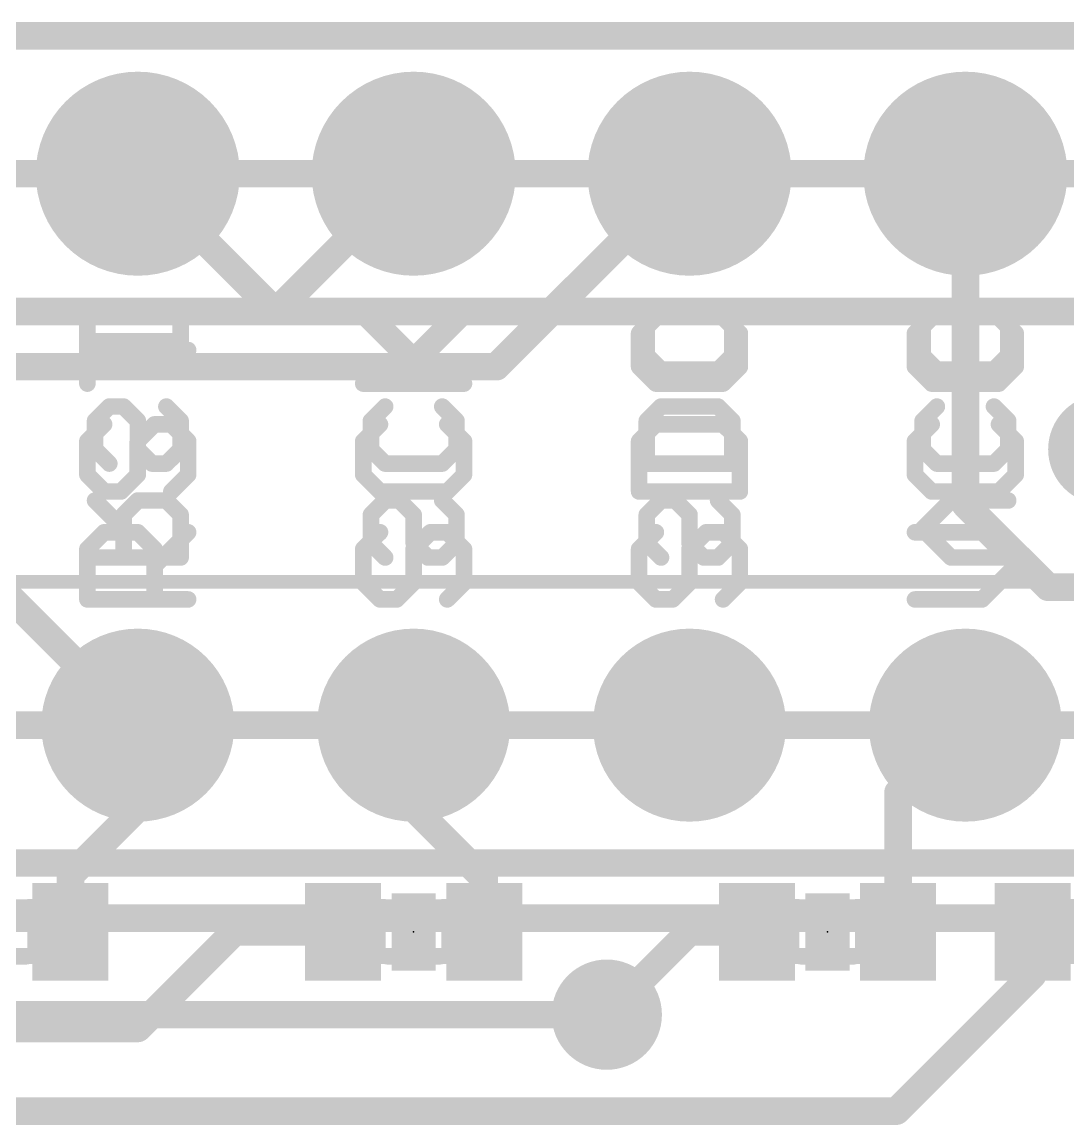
# Model space of a CAD drawing. Extents: x -0.1 to 40.8, y -10.2 to 23.
# Drawn here: x 15.44 to 25.07, y 12.83 to 22.99 of the extents above; entities that cross this region are included whole.
import ezdxf

# ---------------------------------------------------------------- set-up
doc = ezdxf.new("R2010")
doc.units = 0
for name, color, linetype in [('1', 12, 'CONTINUOUS'), ('16', 132, 'CONTINUOUS'), ('17', 110, 'CONTINUOUS'), ('18', 110, 'CONTINUOUS'), ('20', 53, 'CONTINUOUS'), ('21', 41, 'CONTINUOUS'), ('22', 40, 'CONTINUOUS'), ('23', 53, 'CONTINUOUS'), ('49', 6, 'CONTINUOUS'), ('51', 53, 'CONTINUOUS')]:
    doc.layers.add(name, color=color, linetype=linetype)

# ---------------------------------------------------------------- blocks, each defined once
blk = doc.blocks.new('ROUNDP')
at = {"const_width": 0.5}
blk.add_lwpolyline([(0, -0.25, 1), (0, 0.25, 1), (0, -0.25)], format="xyb", dxfattribs=at)
blk = doc.blocks.new('RECT')
blk.add_solid([(-0.5, -0.5), (0.5, -0.5), (-0.5, 0.5), (0.5, 0.5)])
blk = doc.blocks.new('ROUNDV')
at = {"const_width": 0.5}
blk.add_lwpolyline([(0, -0.25, 1), (0, 0.25, 1), (0, -0.25)], format="xyb", dxfattribs=at)

msp = doc.modelspace()

# ---------------------------------------------------------------- linework, layer by layer
at = {"layer": '1', "const_width": 0.254}
for points in [[(0, 22.86), (40.64, 22.86)], [(19.05, 21.59), (17.78, 20.32)], [(19.812, 19.812), (21.59, 21.59)], [(24.13, 18.542), (24.13, 21.59)], [(9.906, 20.32), (17.78, 20.32)], [(12.0422, 19.812), (19.812, 19.812)], [(24.892, 17.78), (24.13, 18.542)], [(15.24, 17.78), (16.51, 16.51)], [(29.972, 17.78), (24.892, 17.78)], [(16.51, 16.51), (16.51, 15.748)], [(19.05, 16.51), (19.05, 15.748)], [(21.59, 16.51), (19.05, 16.51)], [(23.51, 15.89), (24.13, 16.51)], [(23.51, 14.605), (23.51, 15.89)], [(16.51, 15.748), (15.89, 15.128)], [(19.05, 15.748), (19.7, 15.098)], [(15.89, 14.605), (15.89, 15.128)], [(19.7, 14.605), (19.7, 15.098)], [(17.399, 14.605), (16.51, 13.716)], [(18.4, 14.605), (17.399, 14.605)], [(21.59, 14.605), (20.828, 13.843)], [(22.21, 14.605), (21.59, 14.605)], [(24.75, 14.605), (24.75, 14.209)], [(24.75, 14.209), (23.495, 12.954)], [(16.51, 13.716), (12.7344, 13.716)], [(23.495, 12.954), (13.1038, 12.954)]]:
    msp.add_lwpolyline(points, dxfattribs=at)
at = {"layer": '1', "const_width": 0.127}
for points in [[(19.0949, 21.5451, 1), (19.0051, 21.6349)], [(21.6349, 21.5451, 1), (21.5451, 21.6349)], [(24.1935, 21.59, 1), (24.0665, 21.59)], [(17.7351, 20.3649, 1), (17.8249, 20.2751)], [(17.78, 20.2565, 1), (17.78, 20.3835)], [(19.7671, 19.8569, 1), (19.8569, 19.7671)], [(19.812, 19.7485, 1), (19.812, 19.8755)], [(24.1749, 18.5869, 1), (24.0851, 18.4971)], [(24.0665, 18.542, 1), (24.1935, 18.542)], [(24.892, 17.8435, 1), (24.892, 17.7165)], [(24.8471, 17.7351, 1), (24.9369, 17.8249)], [(16.5735, 16.51, 1), (16.4465, 16.51)], [(16.4651, 16.4651, 1), (16.5549, 16.5549)], [(19.1135, 16.51, 1), (18.9865, 16.51)], [(19.05, 16.5735, 1), (19.05, 16.4465)], [(21.59, 16.4465, 1), (21.59, 16.5735)], [(24.1749, 16.4651, 1), (24.0851, 16.5549)], [(23.5735, 15.89, 1), (23.4465, 15.89)], [(23.4651, 15.9349, 1), (23.5549, 15.8451)], [(16.5549, 15.7031, 1), (16.4651, 15.7929)], [(19.0949, 15.7929, 1), (19.0051, 15.7031)], [(16.4465, 15.748, 1), (16.5735, 15.748)], [(18.9865, 15.748, 1), (19.1135, 15.748)], [(15.9535, 15.128, 1), (15.8265, 15.128)], [(15.8451, 15.1729, 1), (15.9349, 15.0831)], [(19.7635, 15.098, 1), (19.6365, 15.098)], [(19.6551, 15.0531, 1), (19.7449, 15.1429)], [(17.399, 14.6685, 1), (17.399, 14.5415)], [(18.4, 14.5415, 1), (18.4, 14.6685)], [(21.59, 14.6685, 1), (21.59, 14.5415)], [(22.21, 14.5415, 1), (22.21, 14.6685)], [(24.8135, 14.605, 1), (24.6865, 14.605)], [(15.8265, 14.605, 1), (15.9535, 14.605)], [(17.4439, 14.5601, 1), (17.3541, 14.6499)], [(19.6365, 14.605, 1), (19.7635, 14.605)], [(21.6349, 14.5601, 1), (21.5451, 14.6499)], [(23.4465, 14.605, 1), (23.5735, 14.605)], [(24.7949, 14.1641, 1), (24.7051, 14.2539)], [(24.6865, 14.209, 1), (24.8135, 14.209)], [(20.7831, 13.8879, 1), (20.8729, 13.7981)], [(16.4651, 13.7609, 1), (16.5549, 13.6711)], [(16.51, 13.6525, 1), (16.51, 13.7795)], [(23.4501, 12.9989, 1), (23.5399, 12.9091)], [(23.495, 12.8905, 1), (23.495, 13.0175)]]:
    msp.add_lwpolyline(points, format="xyb", dxfattribs=at)
at = {"layer": '16', "const_width": 0.254}
for points in [[(0, 22.86), (40.64, 22.86)], [(17.78, 20.32), (16.51, 21.59)], [(26.67, 20.32), (17.78, 20.32)], [(8.509, 15.24), (29.845, 15.24)], [(30.099, 14.732), (8.255, 14.732)], [(10.5987, 13.843), (20.828, 13.843)]]:
    msp.add_lwpolyline(points, dxfattribs=at)
at = {"layer": '16', "const_width": 0.127}
for points in [[(16.5549, 21.6349, 1), (16.4651, 21.5451)], [(17.78, 20.3835, 1), (17.78, 20.2565)], [(17.7351, 20.2751, 1), (17.8249, 20.3649)], [(20.828, 13.7795, 1), (20.828, 13.9065)]]:
    msp.add_lwpolyline(points, format="xyb", dxfattribs=at)
at = {"layer": '20', "const_width": 0.2032}
msp.add_lwpolyline([(0, 22.86), (40.64, 22.86)], dxfattribs=at)
at = {"layer": '21', "const_width": 0.1524}
for points in [[(16.0457, 19.6562), (16.0457, 20.2748)], [(19.2043, 19.6562), (18.5857, 20.2748)], [(19.0496, 19.8109), (19.5136, 20.2748)], [(21.2803, 20.2748), (21.1257, 20.1202)], [(21.8989, 20.2748), (21.2803, 20.2748)], [(22.0536, 20.1202), (21.8989, 20.2748)], [(23.8203, 20.2748), (23.6657, 20.1202)], [(24.5936, 20.1202), (24.4389, 20.2748)], [(21.1257, 20.1202), (21.1257, 19.8109)], [(22.0536, 19.8109), (22.0536, 20.1202)], [(23.6657, 20.1202), (23.6657, 19.8109)], [(24.5936, 19.8109), (24.5936, 20.1202)], [(16.9735, 19.9655), (16.0457, 19.9655)], [(21.1257, 19.8109), (21.2803, 19.6562)], [(21.8989, 19.6562), (22.0536, 19.8109)], [(23.6657, 19.8109), (23.8203, 19.6562)], [(24.4389, 19.6562), (24.5936, 19.8109)], [(18.5857, 19.6562), (19.5136, 19.6562)], [(21.2803, 19.6562), (21.8989, 19.6562)], [(23.8203, 19.6562), (24.4389, 19.6562)], [(16.2003, 19.2808), (16.0457, 19.1262)], [(16.5096, 19.1262), (16.6643, 19.2808)], [(16.6643, 19.2808), (16.8189, 19.2808)], [(16.8189, 19.2808), (16.9735, 19.1262)], [(18.7403, 19.2808), (18.5857, 19.1262)], [(19.5136, 19.1262), (19.3589, 19.2808)], [(21.2803, 19.2808), (21.1257, 19.1262)], [(21.8989, 19.2808), (21.2803, 19.2808)], [(22.0536, 19.1262), (21.8989, 19.2808)], [(23.8203, 19.2808), (23.6657, 19.1262)], [(24.5936, 19.1262), (24.4389, 19.2808)], [(16.0457, 19.1262), (16.0457, 18.8169)], [(16.5096, 18.8169), (16.5096, 19.1262)], [(16.9735, 19.1262), (16.9735, 18.8169)], [(18.5857, 19.1262), (18.5857, 18.8169)], [(19.5136, 18.8169), (19.5136, 19.1262)], [(21.1257, 19.1262), (21.1257, 18.6622)], [(22.0536, 18.6622), (22.0536, 19.1262)], [(23.6657, 19.1262), (23.6657, 18.8169)], [(24.5936, 18.8169), (24.5936, 19.1262)], [(16.0457, 18.8169), (16.2003, 18.6622)], [(16.355, 18.6622), (16.5096, 18.8169)], [(16.9735, 18.8169), (16.8189, 18.6622)], [(18.5857, 18.8169), (18.7403, 18.6622)], [(19.3589, 18.6622), (19.5136, 18.8169)], [(23.6657, 18.8169), (23.8203, 18.6622)], [(24.4389, 18.6622), (24.5936, 18.8169)], [(16.2003, 18.6622), (16.355, 18.6622)], [(18.7403, 18.6622), (19.3589, 18.6622)], [(21.1257, 18.6622), (22.0536, 18.6622)], [(23.8203, 18.6622), (24.4389, 18.6622)], [(16.0457, 18.1322), (16.2003, 18.2868)], [(16.2003, 18.2868), (16.5096, 18.2868)], [(16.5096, 18.2868), (16.6643, 18.1322)], [(16.6643, 17.9775), (16.9735, 18.2868)], [(18.7403, 18.2868), (18.5857, 18.1322)], [(19.0496, 18.1322), (19.2043, 18.2868)], [(19.2043, 18.2868), (19.3589, 18.2868)], [(19.3589, 18.2868), (19.5136, 18.1322)], [(21.2803, 18.2868), (21.1257, 18.1322)], [(21.5896, 18.1322), (21.7443, 18.2868)], [(21.7443, 18.2868), (21.8989, 18.2868)], [(21.8989, 18.2868), (22.0536, 18.1322)], [(24.2843, 18.2868), (23.6657, 18.2868)], [(24.5936, 17.9775), (24.2843, 18.2868)], [(16.0457, 17.6682), (16.0457, 18.1322)], [(16.6643, 18.1322), (16.6643, 17.6682)], [(18.5857, 18.1322), (18.5857, 17.8229)], [(19.0496, 17.8229), (19.0496, 18.1322)], [(19.5136, 18.1322), (19.5136, 17.8229)], [(21.1257, 18.1322), (21.1257, 17.8229)], [(21.5896, 17.8229), (21.5896, 18.1322)], [(22.0536, 18.1322), (22.0536, 17.8229)], [(24.2843, 17.6682), (24.5936, 17.9775)], [(18.5857, 17.8229), (18.7403, 17.6682)], [(18.895, 17.6682), (19.0496, 17.8229)], [(19.5136, 17.8229), (19.3589, 17.6682)], [(21.1257, 17.8229), (21.2803, 17.6682)], [(21.435, 17.6682), (21.5896, 17.8229)], [(22.0536, 17.8229), (21.8989, 17.6682)], [(16.9735, 17.6682), (16.0457, 17.6682)], [(18.7403, 17.6682), (18.895, 17.6682)], [(21.2803, 17.6682), (21.435, 17.6682)], [(23.6657, 17.6682), (24.2843, 17.6682)]]:
    msp.add_lwpolyline(points, dxfattribs=at)
at = {"layer": '21', "const_width": 0.0762}
for points in [[(16.0838, 20.2748, 1), (16.0076, 20.2748)], [(18.6126, 20.3017, 1), (18.5587, 20.2479)], [(19.5405, 20.2479, 1), (19.4866, 20.3017)], [(21.2803, 20.3129, 1), (21.2803, 20.2367)], [(21.3072, 20.2479, 1), (21.2534, 20.3017)], [(21.9258, 20.3017, 1), (21.872, 20.2479)], [(21.8989, 20.2367, 1), (21.8989, 20.3129)], [(23.8472, 20.2479, 1), (23.7934, 20.3017)], [(24.4658, 20.3017, 1), (24.412, 20.2479)], [(21.0987, 20.1471, 1), (21.1526, 20.0932)], [(21.1638, 20.1202, 1), (21.0876, 20.1202)], [(22.0917, 20.1202, 1), (22.0155, 20.1202)], [(22.0266, 20.0932, 1), (22.0805, 20.1471)], [(23.6387, 20.1471, 1), (23.6926, 20.0932)], [(23.7038, 20.1202, 1), (23.6276, 20.1202)], [(24.6317, 20.1202, 1), (24.5555, 20.1202)], [(24.5666, 20.0932, 1), (24.6205, 20.1471)], [(16.0457, 20.0036, 1), (16.0457, 19.9274)], [(16.9735, 19.9274, 1), (16.9735, 20.0036)], [(19.0227, 19.8378, 1), (19.0765, 19.7839)], [(21.1526, 19.8378, 1), (21.0987, 19.7839)], [(21.0876, 19.8109, 1), (21.1638, 19.8109)], [(22.0155, 19.8109, 1), (22.0917, 19.8109)], [(22.0805, 19.7839, 1), (22.0266, 19.8378)], [(23.6926, 19.8378, 1), (23.6387, 19.7839)], [(23.6276, 19.8109, 1), (23.7038, 19.8109)], [(24.5555, 19.8109, 1), (24.6317, 19.8109)], [(24.6205, 19.7839, 1), (24.5666, 19.8378)], [(18.5857, 19.6943, 1), (18.5857, 19.6181)], [(19.1773, 19.6293, 1), (19.2312, 19.6832)], [(19.5136, 19.6181, 1), (19.5136, 19.6943)], [(21.2803, 19.6943, 1), (21.2803, 19.6181)], [(21.2534, 19.6293, 1), (21.3072, 19.6832)], [(21.872, 19.6832, 1), (21.9258, 19.6293)], [(21.8989, 19.6181, 1), (21.8989, 19.6943)], [(23.8203, 19.6943, 1), (23.8203, 19.6181)], [(23.7934, 19.6293, 1), (23.8472, 19.6832)], [(24.412, 19.6832, 1), (24.4658, 19.6293)], [(24.4389, 19.6181, 1), (24.4389, 19.6943)], [(16.0076, 19.6562, 1), (16.0838, 19.6562)], [(16.2272, 19.2539, 1), (16.1734, 19.3078)], [(16.6643, 19.3189, 1), (16.6643, 19.2427)], [(16.6912, 19.2539, 1), (16.6373, 19.3078)], [(16.8458, 19.3078, 1), (16.792, 19.2539)], [(16.8189, 19.2427, 1), (16.8189, 19.3189)], [(18.7672, 19.2539, 1), (18.7134, 19.3078)], [(19.3858, 19.3078, 1), (19.332, 19.2539)], [(21.2803, 19.3189, 1), (21.2803, 19.2427)], [(21.3072, 19.2539, 1), (21.2534, 19.3078)], [(21.9258, 19.3078, 1), (21.872, 19.2539)], [(21.8989, 19.2427, 1), (21.8989, 19.3189)], [(23.8472, 19.2539, 1), (23.7934, 19.3078)], [(24.4658, 19.3078, 1), (24.412, 19.2539)], [(16.0838, 19.1262, 1), (16.0076, 19.1262)], [(16.5477, 19.1262, 1), (16.4715, 19.1262)], [(17.0116, 19.1262, 1), (16.9354, 19.1262)], [(18.6238, 19.1262, 1), (18.5476, 19.1262)], [(19.5517, 19.1262, 1), (19.4755, 19.1262)], [(21.1638, 19.1262, 1), (21.0876, 19.1262)], [(22.0917, 19.1262, 1), (22.0155, 19.1262)], [(23.7038, 19.1262, 1), (23.6276, 19.1262)], [(24.6317, 19.1262, 1), (24.5555, 19.1262)], [(16.0187, 19.1531, 1), (16.0726, 19.0992)], [(16.4827, 19.1531, 1), (16.5365, 19.0992)], [(16.9466, 19.0992, 1), (17.0005, 19.1531)], [(18.5587, 19.1531, 1), (18.6126, 19.0992)], [(19.4866, 19.0992, 1), (19.5405, 19.1531)], [(21.0987, 19.1531, 1), (21.1526, 19.0992)], [(22.0266, 19.0992, 1), (22.0805, 19.1531)], [(23.6387, 19.1531, 1), (23.6926, 19.0992)], [(24.5666, 19.0992, 1), (24.6205, 19.1531)], [(16.0726, 18.8438, 1), (16.0187, 18.7899)], [(16.0076, 18.8169, 1), (16.0838, 18.8169)], [(16.4715, 18.8169, 1), (16.5477, 18.8169)], [(16.5365, 18.7899, 1), (16.4827, 18.8438)], [(16.9354, 18.8169, 1), (17.0116, 18.8169)], [(17.0005, 18.7899, 1), (16.9466, 18.8438)], [(18.6126, 18.8438, 1), (18.5587, 18.7899)], [(18.5476, 18.8169, 1), (18.6238, 18.8169)], [(19.4755, 18.8169, 1), (19.5517, 18.8169)], [(19.5405, 18.7899, 1), (19.4866, 18.8438)], [(23.6926, 18.8438, 1), (23.6387, 18.7899)], [(23.6276, 18.8169, 1), (23.7038, 18.8169)], [(24.5555, 18.8169, 1), (24.6317, 18.8169)], [(24.6205, 18.7899, 1), (24.5666, 18.8438)], [(16.2003, 18.7003, 1), (16.2003, 18.6241)], [(16.1734, 18.6353, 1), (16.2272, 18.6892)], [(16.328, 18.6892, 1), (16.3819, 18.6353)], [(16.355, 18.6241, 1), (16.355, 18.7003)], [(16.792, 18.6892, 1), (16.8458, 18.6353)], [(18.7403, 18.7003, 1), (18.7403, 18.6241)], [(18.7134, 18.6353, 1), (18.7672, 18.6892)], [(19.332, 18.6892, 1), (19.3858, 18.6353)], [(19.3589, 18.6241, 1), (19.3589, 18.7003)], [(21.1257, 18.7003, 1), (21.1257, 18.6241)], [(21.0876, 18.6622, 1), (21.1638, 18.6622)], [(22.0155, 18.6622, 1), (22.0917, 18.6622)], [(22.0536, 18.6241, 1), (22.0536, 18.7003)], [(23.8203, 18.7003, 1), (23.8203, 18.6241)], [(23.7934, 18.6353, 1), (23.8472, 18.6892)], [(24.412, 18.6892, 1), (24.4658, 18.6353)], [(24.4389, 18.6241, 1), (24.4389, 18.7003)], [(16.2003, 18.3249, 1), (16.2003, 18.2487)], [(16.2272, 18.2599, 1), (16.1734, 18.3138)], [(16.5365, 18.3138, 1), (16.4827, 18.2599)], [(16.5096, 18.2487, 1), (16.5096, 18.3249)], [(17.0005, 18.2599, 1), (16.9466, 18.3138)], [(18.7672, 18.2599, 1), (18.7134, 18.3138)], [(19.2043, 18.3249, 1), (19.2043, 18.2487)], [(19.2312, 18.2599, 1), (19.1773, 18.3138)], [(19.3858, 18.3138, 1), (19.332, 18.2599)], [(19.3589, 18.2487, 1), (19.3589, 18.3249)], [(21.3072, 18.2599, 1), (21.2534, 18.3138)], [(21.7443, 18.3249, 1), (21.7443, 18.2487)], [(21.7712, 18.2599, 1), (21.7173, 18.3138)], [(21.9258, 18.3138, 1), (21.872, 18.2599)], [(21.8989, 18.2487, 1), (21.8989, 18.3249)], [(23.6657, 18.3249, 1), (23.6657, 18.2487)], [(24.3112, 18.3138, 1), (24.2573, 18.2599)], [(24.2843, 18.2487, 1), (24.2843, 18.3249)], [(16.0187, 18.1591, 1), (16.0726, 18.1052)], [(16.0838, 18.1322, 1), (16.0076, 18.1322)], [(16.7024, 18.1322, 1), (16.6262, 18.1322)], [(16.6373, 18.1052, 1), (16.6912, 18.1591)], [(18.5587, 18.1591, 1), (18.6126, 18.1052)], [(18.6238, 18.1322, 1), (18.5476, 18.1322)], [(19.0877, 18.1322, 1), (19.0115, 18.1322)], [(19.0227, 18.1591, 1), (19.0765, 18.1052)], [(19.5517, 18.1322, 1), (19.4755, 18.1322)], [(19.4866, 18.1052, 1), (19.5405, 18.1591)], [(21.0987, 18.1591, 1), (21.1526, 18.1052)], [(21.1638, 18.1322, 1), (21.0876, 18.1322)], [(21.6277, 18.1322, 1), (21.5515, 18.1322)], [(21.5627, 18.1591, 1), (21.6165, 18.1052)], [(22.0917, 18.1322, 1), (22.0155, 18.1322)], [(22.0266, 18.1052, 1), (22.0805, 18.1591)], [(16.6373, 18.0045, 1), (16.6912, 17.9506)], [(24.6205, 17.9506, 1), (24.5666, 18.0045)], [(24.5666, 17.9506, 1), (24.6205, 18.0045)], [(18.6126, 17.8498, 1), (18.5587, 17.7959)], [(19.0765, 17.7959, 1), (19.0227, 17.8498)], [(19.5405, 17.7959, 1), (19.4866, 17.8498)], [(21.1526, 17.8498, 1), (21.0987, 17.7959)], [(21.6165, 17.7959, 1), (21.5627, 17.8498)], [(22.0805, 17.7959, 1), (22.0266, 17.8498)], [(18.5476, 17.8229, 1), (18.6238, 17.8229)], [(19.0115, 17.8229, 1), (19.0877, 17.8229)], [(19.4755, 17.8229, 1), (19.5517, 17.8229)], [(21.0876, 17.8229, 1), (21.1638, 17.8229)], [(21.5515, 17.8229, 1), (21.6277, 17.8229)], [(22.0155, 17.8229, 1), (22.0917, 17.8229)], [(16.0457, 17.7063, 1), (16.0457, 17.6301)], [(16.0076, 17.6682, 1), (16.0838, 17.6682)], [(16.6262, 17.6682, 1), (16.7024, 17.6682)], [(16.9735, 17.6301, 1), (16.9735, 17.7063)], [(18.7403, 17.7063, 1), (18.7403, 17.6301)], [(18.7134, 17.6413, 1), (18.7672, 17.6952)], [(18.868, 17.6952, 1), (18.9219, 17.6413)], [(18.895, 17.6301, 1), (18.895, 17.7063)], [(19.332, 17.6952, 1), (19.3858, 17.6413)], [(21.2803, 17.7063, 1), (21.2803, 17.6301)], [(21.2534, 17.6413, 1), (21.3072, 17.6952)], [(21.408, 17.6952, 1), (21.4619, 17.6413)], [(21.435, 17.6301, 1), (21.435, 17.7063)], [(21.872, 17.6952, 1), (21.9258, 17.6413)], [(23.6657, 17.7063, 1), (23.6657, 17.6301)], [(24.2573, 17.6952, 1), (24.3112, 17.6413)], [(24.2843, 17.6301, 1), (24.2843, 17.7063)]]:
    msp.add_lwpolyline(points, format="xyb", dxfattribs=at)
at = {"layer": '22'}
for points, const_width in [([(16.9044, 19.7848), (16.9044, 20.3102)], 0.1524), ([(19.0503, 19.9162), (18.6563, 20.3102)], 0.1524), ([(18.919, 19.7848), (19.4444, 20.3102)], 0.1524), ([(21.1963, 20.1789), (21.3276, 20.3102)], 0.1524), ([(21.3276, 20.3102), (21.853, 20.3102)], 0.1524), ([(21.853, 20.3102), (21.9844, 20.1789)], 0.1524), ([(23.7363, 20.1789), (23.8676, 20.3102)], 0.1524), ([(24.393, 20.3102), (24.5244, 20.1789)], 0.1524), ([(21.1963, 19.9162), (21.1963, 20.1789)], 0.1524), ([(21.9844, 20.1789), (21.9844, 19.9162)], 0.1524), ([(23.7363, 19.9162), (23.7363, 20.1789)], 0.1524), ([(24.5244, 20.1789), (24.5244, 19.9162)], 0.1524), ([(16.1163, 20.0475), (16.9044, 20.0475)], 0.1524), ([(21.3276, 19.7848), (21.1963, 19.9162)], 0.1524), ([(21.9844, 19.9162), (21.853, 19.7848)], 0.1524), ([(23.8676, 19.7848), (23.7363, 19.9162)], 0.1524), ([(24.5244, 19.9162), (24.393, 19.7848)], 0.1524), ([(19.4444, 19.7848), (18.6563, 19.7848)], 0.1524), ([(21.853, 19.7848), (21.3276, 19.7848)], 0.1524), ([(24.393, 19.7848), (23.8676, 19.7848)], 0.1524), ([(16.2476, 19.4449), (16.1163, 19.3135)], 0.1524), ([(16.379, 19.4449), (16.2476, 19.4449)], 0.1524), ([(16.5103, 19.3135), (16.379, 19.4449)], 0.1524), ([(16.773, 19.4449), (16.9044, 19.3135)], 0.1524), ([(18.6563, 19.3135), (18.7876, 19.4449)], 0.1524), ([(19.313, 19.4449), (19.4444, 19.3135)], 0.1524), ([(21.1963, 19.3135), (21.3276, 19.4449)], 0.1524), ([(21.3276, 19.4449), (21.853, 19.4449)], 0.1524), ([(21.853, 19.4449), (21.9844, 19.3135)], 0.1524), ([(23.7363, 19.3135), (23.8676, 19.4449)], 0.1524), ([(24.393, 19.4449), (24.5244, 19.3135)], 0.1524), ([(16.1163, 19.3135), (16.1163, 19.0508)], 0.1524), ([(16.5103, 19.0508), (16.5103, 19.3135)], 0.1524), ([(16.9044, 19.3135), (16.9044, 19.0508)], 0.1524), ([(18.6563, 19.0508), (18.6563, 19.3135)], 0.1524), ([(19.4444, 19.3135), (19.4444, 19.0508)], 0.1524), ([(21.1963, 18.9195), (21.1963, 19.3135)], 0.1524), ([(21.9844, 19.3135), (21.9844, 18.9195)], 0.1524), ([(23.7363, 19.0508), (23.7363, 19.3135)], 0.1524), ([(24.5244, 19.3135), (24.5244, 19.0508)], 0.1524), ([(16.1163, 19.0508), (16.2476, 18.9195)], 0.1524), ([(16.6417, 18.9195), (16.5103, 19.0508)], 0.1524), ([(16.9044, 19.0508), (16.773, 18.9195)], 0.1524), ([(18.7876, 18.9195), (18.6563, 19.0508)], 0.1524), ([(19.4444, 19.0508), (19.313, 18.9195)], 0.1524), ([(23.8676, 18.9195), (23.7363, 19.0508)], 0.1524), ([(24.5244, 19.0508), (24.393, 18.9195)], 0.1524), ([(16.773, 18.9195), (16.6417, 18.9195)], 0.1524), ([(19.313, 18.9195), (18.7876, 18.9195)], 0.1524), ([(21.9844, 18.9195), (21.1963, 18.9195)], 0.1524), ([(24.393, 18.9195), (23.8676, 18.9195)], 0.1524), ([(16.379, 18.3168), (16.1163, 18.5795)], 0.1524), ([(16.5103, 18.5795), (16.379, 18.4482)], 0.1524), ([(16.773, 18.5795), (16.5103, 18.5795)], 0.1524), ([(16.9044, 18.4482), (16.773, 18.5795)], 0.1524), ([(18.7876, 18.5795), (18.6563, 18.4482)], 0.1524), ([(18.919, 18.5795), (18.7876, 18.5795)], 0.1524), ([(19.0503, 18.4482), (18.919, 18.5795)], 0.1524), ([(19.313, 18.5795), (19.4444, 18.4482)], 0.1524), ([(21.3276, 18.5795), (21.1963, 18.4482)], 0.1524), ([(21.459, 18.5795), (21.3276, 18.5795)], 0.1524), ([(21.5903, 18.4482), (21.459, 18.5795)], 0.1524), ([(21.853, 18.5795), (21.9844, 18.4482)], 0.1524), ([(23.7363, 18.3168), (23.999, 18.5795)], 0.1524), ([(23.999, 18.5795), (24.5244, 18.5795)], 0.1524), ([(16.379, 18.4482), (16.379, 18.0541)], 0.1524), ([(16.9044, 18.0541), (16.9044, 18.4482)], 0.1524), ([(18.6563, 18.4482), (18.6563, 18.1855)], 0.1524), ([(19.0503, 18.1855), (19.0503, 18.4482)], 0.1524), ([(19.4444, 18.4482), (19.4444, 18.1855)], 0.1524), ([(21.1963, 18.4482), (21.1963, 18.1855)], 0.1524), ([(21.5903, 18.1855), (21.5903, 18.4482)], 0.1524), ([(21.9844, 18.4482), (21.9844, 18.1855)], 0.1524), ([(23.999, 18.0541), (23.7363, 18.3168)], 0.1524), ([(18.6563, 18.1855), (18.7876, 18.0541)], 0.1524), ([(19.1817, 18.0541), (19.0503, 18.1855)], 0.1524), ([(19.4444, 18.1855), (19.313, 18.0541)], 0.1524), ([(21.1963, 18.1855), (21.3276, 18.0541)], 0.1524), ([(21.7217, 18.0541), (21.5903, 18.1855)], 0.1524), ([(21.9844, 18.1855), (21.853, 18.0541)], 0.1524), ([(16.1163, 18.0541), (16.9044, 18.0541)], 0.1524), ([(19.313, 18.0541), (19.1817, 18.0541)], 0.1524), ([(21.853, 18.0541), (21.7217, 18.0541)], 0.1524), ([(24.5244, 18.0541), (23.999, 18.0541)], 0.1524), ([(40.41, 17.83), (0.23, 17.83)], 0.127)]:
    msp.add_lwpolyline(points, dxfattribs=dict(at, const_width=const_width))
at = {"layer": '22', "const_width": 0.0762}
for points in [[(16.9425, 20.3102, 1), (16.8663, 20.3102)], [(18.6832, 20.3372, 1), (18.6294, 20.2833)], [(19.4713, 20.2833, 1), (19.4174, 20.3372)], [(21.3276, 20.3483, 1), (21.3276, 20.2721)], [(21.3546, 20.2833, 1), (21.3007, 20.3372)], [(21.88, 20.3372, 1), (21.8261, 20.2833)], [(21.853, 20.2721, 1), (21.853, 20.3483)], [(23.8946, 20.2833, 1), (23.8407, 20.3372)], [(24.42, 20.3372, 1), (24.3661, 20.2833)], [(21.2344, 20.1789, 1), (21.1582, 20.1789)], [(21.1694, 20.2058, 1), (21.2232, 20.1519)], [(22.0225, 20.1789, 1), (21.9463, 20.1789)], [(21.9574, 20.1519, 1), (22.0113, 20.2058)], [(23.7744, 20.1789, 1), (23.6982, 20.1789)], [(23.7094, 20.2058, 1), (23.7632, 20.1519)], [(24.5625, 20.1789, 1), (24.4863, 20.1789)], [(24.4974, 20.1519, 1), (24.5513, 20.2058)], [(16.1163, 20.0856, 1), (16.1163, 20.0094)], [(16.9044, 20.0094, 1), (16.9044, 20.0856)], [(19.0234, 19.8892, 1), (19.0773, 19.9431)], [(21.2232, 19.9431, 1), (21.1694, 19.8892)], [(21.1582, 19.9162, 1), (21.2344, 19.9162)], [(21.9463, 19.9162, 1), (22.0225, 19.9162)], [(22.0113, 19.8892, 1), (21.9574, 19.9431)], [(23.7632, 19.9431, 1), (23.7094, 19.8892)], [(23.6982, 19.9162, 1), (23.7744, 19.9162)], [(24.4863, 19.9162, 1), (24.5625, 19.9162)], [(24.5513, 19.8892, 1), (24.4974, 19.9431)], [(16.8663, 19.7848, 1), (16.9425, 19.7848)], [(18.6563, 19.8229, 1), (18.6563, 19.7467)], [(18.892, 19.8118, 1), (18.9459, 19.7579)], [(19.4444, 19.7467, 1), (19.4444, 19.8229)], [(21.3276, 19.8229, 1), (21.3276, 19.7467)], [(21.3007, 19.7579, 1), (21.3546, 19.8118)], [(21.8261, 19.8118, 1), (21.88, 19.7579)], [(21.853, 19.7467, 1), (21.853, 19.8229)], [(23.8676, 19.8229, 1), (23.8676, 19.7467)], [(23.8407, 19.7579, 1), (23.8946, 19.8118)], [(24.3661, 19.8118, 1), (24.42, 19.7579)], [(24.393, 19.7467, 1), (24.393, 19.8229)], [(16.2476, 19.483, 1), (16.2476, 19.4068)], [(16.2746, 19.4179, 1), (16.2207, 19.4718)], [(16.4059, 19.4718, 1), (16.352, 19.4179)], [(16.379, 19.4068, 1), (16.379, 19.483)], [(16.8, 19.4718, 1), (16.7461, 19.4179)], [(18.8146, 19.4179, 1), (18.7607, 19.4718)], [(19.34, 19.4718, 1), (19.2861, 19.4179)], [(21.3276, 19.483, 1), (21.3276, 19.4068)], [(21.3546, 19.4179, 1), (21.3007, 19.4718)], [(21.88, 19.4718, 1), (21.8261, 19.4179)], [(21.853, 19.4068, 1), (21.853, 19.483)], [(23.8946, 19.4179, 1), (23.8407, 19.4718)], [(24.42, 19.4718, 1), (24.3661, 19.4179)], [(16.1544, 19.3135, 1), (16.0782, 19.3135)], [(16.0894, 19.3405, 1), (16.1432, 19.2866)], [(16.5484, 19.3135, 1), (16.4722, 19.3135)], [(16.4834, 19.2866, 1), (16.5373, 19.3405)], [(16.9425, 19.3135, 1), (16.8663, 19.3135)], [(16.8774, 19.2866, 1), (16.9313, 19.3405)], [(18.6944, 19.3135, 1), (18.6182, 19.3135)], [(18.6294, 19.3405, 1), (18.6832, 19.2866)], [(19.4825, 19.3135, 1), (19.4063, 19.3135)], [(19.4174, 19.2866, 1), (19.4713, 19.3405)], [(21.2344, 19.3135, 1), (21.1582, 19.3135)], [(21.1694, 19.3405, 1), (21.2232, 19.2866)], [(22.0225, 19.3135, 1), (21.9463, 19.3135)], [(21.9574, 19.2866, 1), (22.0113, 19.3405)], [(23.7744, 19.3135, 1), (23.6982, 19.3135)], [(23.7094, 19.3405, 1), (23.7632, 19.2866)], [(24.5625, 19.3135, 1), (24.4863, 19.3135)], [(24.4974, 19.2866, 1), (24.5513, 19.3405)], [(16.1432, 19.0778, 1), (16.0894, 19.0239)], [(16.5373, 19.0778, 1), (16.4834, 19.0239)], [(16.9313, 19.0239, 1), (16.8774, 19.0778)], [(18.6832, 19.0778, 1), (18.6294, 19.0239)], [(19.4713, 19.0239, 1), (19.4174, 19.0778)], [(23.7632, 19.0778, 1), (23.7094, 19.0239)], [(24.5513, 19.0239, 1), (24.4974, 19.0778)], [(16.0782, 19.0508, 1), (16.1544, 19.0508)], [(16.4722, 19.0508, 1), (16.5484, 19.0508)], [(16.8663, 19.0508, 1), (16.9425, 19.0508)], [(18.6182, 19.0508, 1), (18.6944, 19.0508)], [(19.4063, 19.0508, 1), (19.4825, 19.0508)], [(23.6982, 19.0508, 1), (23.7744, 19.0508)], [(24.4863, 19.0508, 1), (24.5625, 19.0508)], [(16.2207, 18.8925, 1), (16.2746, 18.9464)], [(16.6417, 18.9576, 1), (16.6417, 18.8814)], [(16.6147, 18.8925, 1), (16.6686, 18.9464)], [(16.7461, 18.9464, 1), (16.8, 18.8925)], [(16.773, 18.8814, 1), (16.773, 18.9576)], [(18.7876, 18.9576, 1), (18.7876, 18.8814)], [(18.7607, 18.8925, 1), (18.8146, 18.9464)], [(19.2861, 18.9464, 1), (19.34, 18.8925)], [(19.313, 18.8814, 1), (19.313, 18.9576)], [(21.1963, 18.9576, 1), (21.1963, 18.8814)], [(21.1582, 18.9195, 1), (21.2344, 18.9195)], [(21.9463, 18.9195, 1), (22.0225, 18.9195)], [(21.9844, 18.8814, 1), (21.9844, 18.9576)], [(23.8676, 18.9576, 1), (23.8676, 18.8814)], [(23.8407, 18.8925, 1), (23.8946, 18.9464)], [(24.3661, 18.9464, 1), (24.42, 18.8925)], [(24.393, 18.8814, 1), (24.393, 18.9576)], [(16.1432, 18.6065, 1), (16.0894, 18.5526)], [(16.5103, 18.6176, 1), (16.5103, 18.5414)], [(16.5373, 18.5526, 1), (16.4834, 18.6065)], [(16.8, 18.6065, 1), (16.7461, 18.5526)], [(16.773, 18.5414, 1), (16.773, 18.6176)], [(18.7876, 18.6176, 1), (18.7876, 18.5414)], [(18.8146, 18.5526, 1), (18.7607, 18.6065)], [(18.9459, 18.6065, 1), (18.892, 18.5526)], [(18.919, 18.5414, 1), (18.919, 18.6176)], [(19.34, 18.6065, 1), (19.2861, 18.5526)], [(21.3276, 18.6176, 1), (21.3276, 18.5414)], [(21.3546, 18.5526, 1), (21.3007, 18.6065)], [(21.4859, 18.6065, 1), (21.432, 18.5526)], [(21.459, 18.5414, 1), (21.459, 18.6176)], [(21.88, 18.6065, 1), (21.8261, 18.5526)], [(23.999, 18.6176, 1), (23.999, 18.5414)], [(24.0259, 18.5526, 1), (23.972, 18.6065)], [(24.5244, 18.5414, 1), (24.5244, 18.6176)], [(16.352, 18.4751, 1), (16.4059, 18.4212)], [(16.4171, 18.4482, 1), (16.3409, 18.4482)], [(16.9425, 18.4482, 1), (16.8663, 18.4482)], [(16.8774, 18.4212, 1), (16.9313, 18.4751)], [(18.6944, 18.4482, 1), (18.6182, 18.4482)], [(18.6294, 18.4751, 1), (18.6832, 18.4212)], [(19.0884, 18.4482, 1), (19.0122, 18.4482)], [(19.0234, 18.4212, 1), (19.0773, 18.4751)], [(19.4825, 18.4482, 1), (19.4063, 18.4482)], [(19.4174, 18.4212, 1), (19.4713, 18.4751)], [(21.2344, 18.4482, 1), (21.1582, 18.4482)], [(21.1694, 18.4751, 1), (21.2232, 18.4212)], [(21.6284, 18.4482, 1), (21.5522, 18.4482)], [(21.5634, 18.4212, 1), (21.6173, 18.4751)], [(22.0225, 18.4482, 1), (21.9463, 18.4482)], [(21.9574, 18.4212, 1), (22.0113, 18.4751)], [(23.7632, 18.3438, 1), (23.7094, 18.2899)], [(16.352, 18.2899, 1), (16.4059, 18.3438)], [(23.7094, 18.3438, 1), (23.7632, 18.2899)], [(18.6832, 18.2124, 1), (18.6294, 18.1585)], [(18.6182, 18.1855, 1), (18.6944, 18.1855)], [(19.0773, 18.2124, 1), (19.0234, 18.1585)], [(19.0122, 18.1855, 1), (19.0884, 18.1855)], [(19.4063, 18.1855, 1), (19.4825, 18.1855)], [(19.4713, 18.1585, 1), (19.4174, 18.2124)], [(21.2232, 18.2124, 1), (21.1694, 18.1585)], [(21.1582, 18.1855, 1), (21.2344, 18.1855)], [(21.6173, 18.2124, 1), (21.5634, 18.1585)], [(21.5522, 18.1855, 1), (21.6284, 18.1855)], [(21.9463, 18.1855, 1), (22.0225, 18.1855)], [(22.0113, 18.1585, 1), (21.9574, 18.2124)], [(16.1163, 18.0922, 1), (16.1163, 18.016)], [(16.3409, 18.0541, 1), (16.4171, 18.0541)], [(16.8663, 18.0541, 1), (16.9425, 18.0541)], [(16.9044, 18.016, 1), (16.9044, 18.0922)], [(18.7607, 18.0272, 1), (18.8146, 18.0811)], [(19.1817, 18.0922, 1), (19.1817, 18.016)], [(19.1547, 18.0272, 1), (19.2086, 18.0811)], [(19.2861, 18.0811, 1), (19.34, 18.0272)], [(19.313, 18.016, 1), (19.313, 18.0922)], [(21.3007, 18.0272, 1), (21.3546, 18.0811)], [(21.7217, 18.0922, 1), (21.7217, 18.016)], [(21.6947, 18.0272, 1), (21.7486, 18.0811)], [(21.8261, 18.0811, 1), (21.88, 18.0272)], [(21.853, 18.016, 1), (21.853, 18.0922)], [(23.999, 18.0922, 1), (23.999, 18.016)], [(23.972, 18.0272, 1), (24.0259, 18.0811)], [(24.5244, 18.016, 1), (24.5244, 18.0922)]]:
    msp.add_lwpolyline(points, format="xyb", dxfattribs=at)
at = {"layer": '23'}
for p in [(19.05, 14.605), (22.86, 14.605)]:
    msp.add_point(p, dxfattribs=at)
at = {"layer": '49', "const_width": 0.254}
for points in [[(40.64, 22.86), (0, 22.86)], [(8.89, 21.59), (31.75, 21.59)], [(29.21, 16.51), (11.43, 16.51)]]:
    msp.add_lwpolyline(points, dxfattribs=at)
at = {"layer": '51', "const_width": 0.1524}
for points in [[(14.995, 14.829), (15.485, 14.829)], [(18.805, 14.829), (19.295, 14.829)], [(22.615, 14.829), (23.105, 14.829)], [(15.485, 14.381), (14.995, 14.381)], [(19.295, 14.381), (18.805, 14.381)], [(23.105, 14.381), (22.615, 14.381)]]:
    msp.add_lwpolyline(points, dxfattribs=at)
at = {"layer": '51', "const_width": 0.0762}
for points in [[(15.485, 14.7909, 1), (15.485, 14.8671)], [(18.805, 14.8671, 1), (18.805, 14.7909)], [(19.295, 14.7909, 1), (19.295, 14.8671)], [(22.615, 14.8671, 1), (22.615, 14.7909)], [(23.105, 14.7909, 1), (23.105, 14.8671)], [(15.485, 14.3429, 1), (15.485, 14.4191)], [(18.805, 14.4191, 1), (18.805, 14.3429)], [(19.295, 14.3429, 1), (19.295, 14.4191)], [(22.615, 14.4191, 1), (22.615, 14.3429)], [(23.105, 14.3429, 1), (23.105, 14.4191)]]:
    msp.add_lwpolyline(points, format="xyb", dxfattribs=at)

# ---------------------------------------------------------------- block references
at = {"layer": '1', "xscale": 0.7, "yscale": 0.9, "rotation": 180}
for p in [(15.89, 14.605), (18.4, 14.605), (19.7, 14.605), (22.21, 14.605), (23.51, 14.605), (24.75, 14.605)]:
    msp.add_blockref('RECT', p, dxfattribs=at)
at = {"layer": '17'}
for p, xscale, yscale, rotation in [((16.51, 21.59), 1.8796, 1.8796, 270), ((16.51, 21.59), 1.8796, 1.8796, 270), ((19.05, 21.59), 1.8796, 1.8796, 270), ((19.05, 21.59), 1.8796, 1.8796, 270), ((21.59, 21.59), 1.8796, 1.8796, 270), ((21.59, 21.59), 1.8796, 1.8796, 270), ((24.13, 21.59), 1.8796, 1.8796, 270), ((24.13, 21.59), 1.8796, 1.8796, 270), ((16.51, 16.51), 1.778, 1.778, 180), ((16.51, 16.51), 1.778, 1.778, 180), ((19.05, 16.51), 1.778, 1.778, 180), ((19.05, 16.51), 1.778, 1.778, 180), ((21.59, 16.51), 1.778, 1.778, 180), ((21.59, 16.51), 1.778, 1.778, 180), ((24.13, 16.51), 1.778, 1.778, 180), ((24.13, 16.51), 1.778, 1.778, 180)]:
    msp.add_blockref('ROUNDP', p, dxfattribs=dict(at, xscale=xscale, yscale=yscale, rotation=rotation))
at = {"layer": '18', "xscale": 1.016, "yscale": 1.016}
for p in [(25.4, 19.05), (25.4, 19.05), (20.828, 13.843), (20.828, 13.843)]:
    msp.add_blockref('ROUNDV', p, dxfattribs=at)
at = {"layer": '21', "xscale": 0.4064, "yscale": 0.7112, "rotation": 180}
for p in [(19.05, 14.605), (22.86, 14.605)]:
    msp.add_blockref('RECT', p, dxfattribs=at)
at = {"layer": '51', "xscale": 0.3, "yscale": 0.5999, "rotation": 180}
for p in [(15.644, 14.6099), (18.6412, 14.6099), (19.454, 14.6099), (22.4512, 14.6099), (23.264, 14.6099), (24.9912, 14.6099)]:
    msp.add_blockref('RECT', p, dxfattribs=at)

doc.saveas('drawing.dxf')
